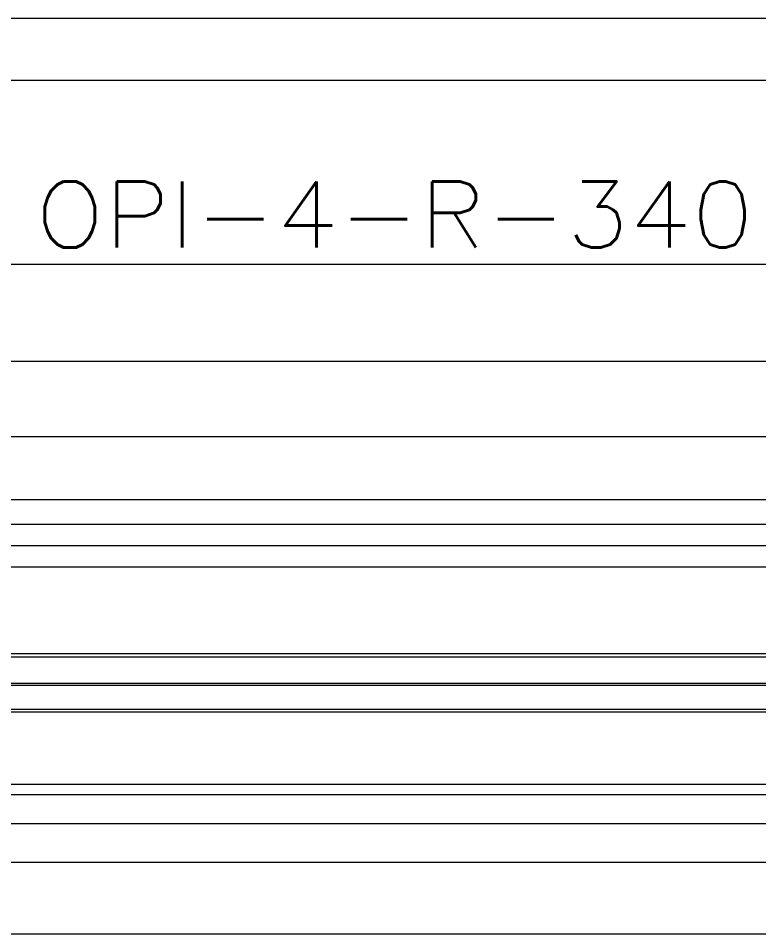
# Model space of a CAD drawing. Header units: millimetres. Extents: x 2905 to 8933, y 3109 to 7202.
# Drawn here: x 5716 to 7396, y 5126 to 7202 of the extents above; entities that cross this region are included whole.
import ezdxf

# ---------------------------------------------------------------- set-up
doc = ezdxf.new("R2010")
doc.units = ezdxf.units.MM
doc.layers.add('1', color=7, linetype='Continuous', true_color=0xffffff)
doc.styles.add('blockfont', font='simplex.shx')

msp = doc.modelspace()

# ---------------------------------------------------------------- linework, layer by layer
at = {"layer": '1', "color": 4, "linetype": 'Continuous', "lineweight": 13}
for p, q in [((2905.1, 7201.9), (8933.1, 7201.9)), ((2905.1, 7201.9), (8933.1, 7201.9)), ((2905.1, 7201.9, -300), (8933.1, 7201.9, -300)), ((4786.6, 7061.9), (8430.6, 7061.9)), ((8319.1, 6643.7), (4899.1, 6643.7)), ((4899.1, 6424.6), (8319.1, 6424.6)), ((4905.1, 6253.9), (8313.1, 6253.9)), ((8492.6, 6109.9), (4729.1, 6109.9)), ((8313.1, 6053.9), (4905.1, 6053.9)), ((4729.1, 6006.4), (8492.6, 6006.4)), ((8472.1, 5957.3), (4733.2, 5957.3)), ((8472.1, 5760.9), (4751.2, 5760.9)), ((8472.1, 5753.6), (4751.2, 5753.6)), ((8519.1, 5689.1), (4699.2, 5689.1)), ((8379.1, 5693.7), (4884.1, 5693.7)), ((4524.1, 5635.4), (8714.1, 5635.4)), ((8379.1, 5628.6), (4884.1, 5628.6)), ((4884.1, 5465.2), (8379.1, 5465.2)), ((8333.1, 5441.5), (4874.6, 5441.5)), ((8333.1, 5375.2), (4874.6, 5375.2)), ((4777.4, 5288.3), (8407.4, 5288.3)), ((4777.4, 5126.5), (8407.4, 5126.5))]:
    msp.add_line(p, q, dxfattribs=at)

# ---------------------------------------------------------------- texts
at = {"layer": '1', "color": 4, "linetype": 'Continuous', "lineweight": 13, "insert": (5755.2, 6456.2), "char_height": 150, "attachment_point": 7, "line_spacing_factor": 0.903614, "style": 'blockfont'}
msp.add_mtext('\\W1.1020;OPI-4-R-340\\P ', dxfattribs=at)

doc.saveas('drawing.dxf')
